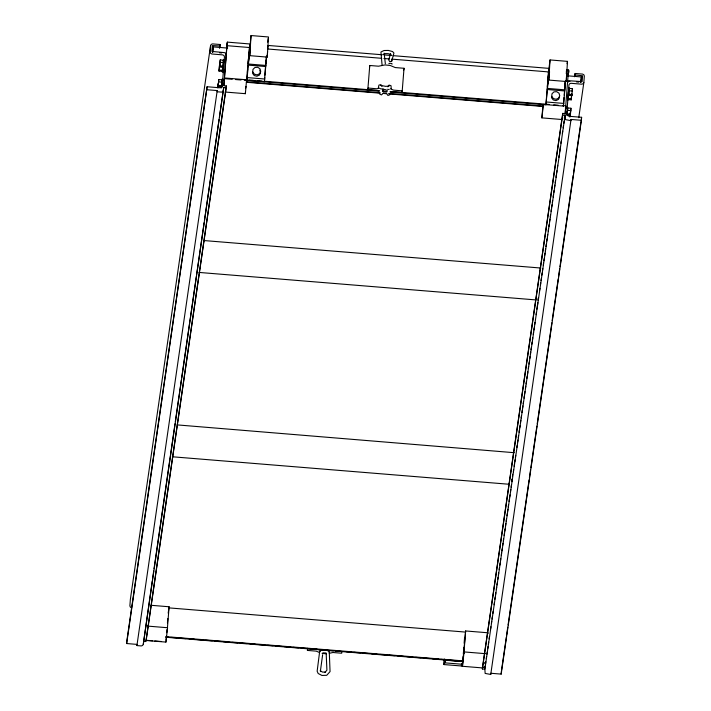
<?xml version="1.0" encoding="UTF-8"?>
<svg xmlns="http://www.w3.org/2000/svg" width="711" height="711" viewBox="0 0 711 711"><rect width="100%" height="100%" fill="white"/><g stroke="black" fill="none" stroke-linecap="round" stroke-linejoin="round"><path stroke-width="1.07" d="M249.428 43.931L227.333 42.127L227.058 45.691L250.263 47.584M566.489 69.802C570.053 68.078 569.458 75.65 566.214 73.357M246.708 81.978L250.325 44.562L249.774 55.662L267.238 57.102L268.474 36.972L251.036 35.55L248.406 62.399L249.552 47.673M543.222 106.17L543.453 104.375L541.88 117.875L562.17 119.537M251.036 35.55L249.801 55.68M550.038 59.946L548.803 80.076L566.249 81.498L567.485 61.368L550.038 59.946L548.403 72.949L548.465 72.078M267.771 48.304L267.771 45.993L267.612 46.97M566.845 70.762L566.329 79.659M145.631 640.433L165.921 642.086L165.947 641.491M482.725 667.94L462.434 666.278L465.625 630.959L488.048 632.79L488.048 633.625M484.858 668.109L484.955 666.429M326.171 653.16L326.909 670.197L324.82 672.517L325.62 672.019L322.661 672.108L320.19 670.82L320.963 671.646L320.474 670.544L322.634 654.707M329.335 653.302L330.055 671.602L326.705 675.308L321.932 675.45L318.173 673.495L317.15 671.202L319.639 651.649M382.1 65.368L380.936 52.01L384.02 50.517L388.357 50.428L392.57 51.556L393.93 53.023L391.663 61.315L389.637 61.581L388.695 59.813L390.606 53.645M221.414 85.782L221.388 87.373L222.001 79.179M222.276 70.425L222.241 72.015L222.765 66.256M222.89 66.176C222.614 71.838 224.001 55.689 223.307 61.128M222.899 70.469L222.863 72.069L223.387 66.31M222.676 79.25L222.01 87.426M223.512 66.23L223.476 67.829L224.098 59.626M485.284 662.688L485.24 663.452L485.4 662.03M567.067 108.934L567.156 107.352M568.542 89.337L568.631 87.755M569.253 87.808L568.578 95.985M485.311 662.376L485.258 663.301L485.337 662.696M548.776 80.059L549.336 68.967L545.95 104.633L563.396 106.055L565.672 80.521M566.267 80.601L566.249 81.498M568.258 72.975L567.84 75.935M568.516 71.127L568.693 69.98M245.411 92.297L245.366 93.683L225.085 92.03M461.626 663.807L461.421 665.994L443.975 664.572L444.366 659.044M218.001 86.147L218.144 83.747L217.85 87.888M219.015 71.109L219.61 64.15L219.015 71.109L222.259 71.358L222.41 70.282L222.712 66.807L219.468 66.55M218.153 86.466L218.757 79.508L221.992 79.765L221.85 82.165L221.397 86.715L218.153 86.466L218.757 79.508M219.628 66.87L220.232 59.911L223.467 60.159L223.325 62.568L222.872 67.118L219.628 66.87L220.232 59.911M224.338 79.205L224.267 80.467L224.454 78.628L232.195 79.259M567.574 110.374L567.716 107.974L570.951 108.25L570.355 115.2L567.12 114.924L567.574 110.374L570.809 110.649M569.049 90.777L569.191 88.377L572.426 88.653L572.284 91.052L569.049 90.777L568.596 95.327L571.831 95.603L572.426 88.653M568.356 95.887L567.982 99.576L571.217 99.851L571.662 93.968M570.355 115.2L570.498 112.8M571.831 95.603L571.928 94.003M485.453 653.667L464.096 651.925L462.461 666.225M548.368 72.584L545.95 104.633M249.499 46.357L249.623 45.513L245.366 93.683M538.271 298.069L538.183 300.095M227.058 45.691L227.2 43.682M568.302 74.211L568.178 75.73M568.427 73.544L568.56 71.535L568.445 72.38M224.338 79.285L224.267 80.512L227.076 44.526M267.585 51.503L267.238 57.102M564.863 87.853L565.325 81.623M461.492 664.385L461.421 665.994M226.8 46.544L223.849 85.738L226.347 85.942L226.205 87.729L223.716 87.524L143.284 644.299L142.6 645.472L141.276 645.935L136.921 645.579L137.01 644.388L126.665 643.544L126.887 640.567L207.105 86.751L219.628 87.773L221.379 87.16L222.294 85.604L224.463 56.809L223.956 55.547L222.721 54.88L211.825 53.992L210.589 53.316L210.092 52.054L210.58 45.522L211.265 44.349L212.58 43.895L220.055 44.5L219.628 48.188M143.284 644.299L152.261 580.896M126.665 643.544L207.105 86.751M166.019 640.407L166.463 636.007M166.712 632.746L166.961 629.484M167.449 622.96L167.778 618.614M167.441 627.733L169.111 606.767L150.963 605.283M212.856 52.25L213.256 46.908L227.627 48.081M206.874 89.728L217.219 90.573L217.131 91.763L221.494 92.119L222.81 91.657L223.494 90.493M221.165 87.542L221.29 85.853M224.507 72.291L224.676 69.918L224.48 70.94M246.841 80.023L247.01 77.846M247.419 72.415L247.659 69.154M248.068 63.714L248.397 59.36M246.939 80.245L264.385 81.658L264.714 77.33M264.874 75.162L266.012 60.026M264.385 81.658L266.661 56.116M266.074 60.399L265.852 63.821L266.474 57.182M266.234 58.284L266.394 56.16M319.221 652.396L316.191 651.134L307.419 650.423L307.579 648.272M379.665 90.759L367.818 89.799L369.764 65.483L378.536 66.203L384.98 64.923L390.197 65.465L395.254 67.563L404.026 68.283L402.079 92.59L390.232 91.621M383.051 88.875L382.945 90.644M387.166 89.213L387.06 90.981M463.163 656.226L462.372 664.27L444.935 662.848L445.166 659.728M463.323 654.058L463.812 647.57M464.141 643.242L464.541 637.838M482.378 668.989L562.588 115.173L565.085 115.378L484.866 669.184L482.378 668.989L482.511 667.202L562.721 113.396L565.218 113.591L565.458 110.321M484.866 669.184L485.142 673.424L490.741 674.446L571.04 119.448L581.385 120.292L581.607 117.306L569.084 116.293L567.44 115.395L566.774 113.707L568.942 84.92L569.618 83.756L570.942 83.294L581.838 84.182L583.162 83.72L583.847 82.547L584.335 76.015L583.838 74.753L582.602 74.086L575.128 73.473L574.648 76.77M485.249 664.127L485.409 661.941M490.741 674.446L490.83 673.264L501.175 674.108L581.385 120.292M511.653 481.329L511.813 479.125M512.444 476.397L512.604 474.193M542.848 106.25L541.88 117.875M501.175 674.108L501.397 671.122M562.588 115.173L562.721 113.396M563.396 106.055L564.045 97.398M564.205 95.238L564.694 88.751M564.854 86.582L565.263 81.178M564.347 118.319L564.534 115.875M565.085 115.378L565.361 119.608L570.951 120.639L571.04 119.448M575.128 73.473L575.012 74.957L582.593 75.766L582.149 81.623L569.564 80.787L568.24 81.25L567.511 83.009M581.003 82.298L581.402 76.948L568.142 75.864M566.338 72.291L566.48 70.54M444.419 659.559L443.975 664.572M565.485 81.578L564.854 88.217M221.085 88.146L221.237 86.404M569.884 117.039L570.338 112.489L570.044 116.631M571.217 99.851L571.671 95.292L568.436 95.016M570.577 111.929L570.951 108.25M223.094 67.936L223.236 66.256M565.823 106.481L565.636 108.365L565.92 105.832L562.605 105.557M568.347 91.87L567.911 95.914M566.658 113.982L566.88 111.467M568.356 96.154L567.92 100.207M378.323 87.888L378.936 85.071L380.954 84.662L381.949 86.484M566.374 73.224L566.774 70.389M245.748 88.048L245.979 86.404M210.58 45.522L130.371 599.329L129.873 605.87L130.38 607.132L131.606 607.798M212.465 52.401L213.256 46.908M219.583 47.797L220.055 44.5M136.921 645.579L217.219 90.573M223.307 61.244L223.467 60.159M226.471 48.081L227.333 42.127M225.351 61.804L225.663 59.671M223.876 85.444L224.507 78.352M152.572 578.701L153.692 571.004M154.011 568.809L175.013 423.765M175.333 421.57L181.385 379.807M181.705 377.612L196.343 276.517M196.663 274.322L204.137 222.676M204.457 220.481L219.104 119.386M219.423 117.191L223.716 87.524M146.128 639.758L226.347 85.942M226.205 87.729L145.995 641.535L143.506 641.331M168.187 613.175L169.111 606.767M267.665 42.18L268.225 38.305M369.516 67.225L369.764 65.483M367.818 89.799L368.067 88.048L376.848 88.768L379.612 88.146M307.419 650.423L307.667 648.681M403.777 70.025L404.026 68.283M402.079 92.59L402.328 90.848L393.556 90.128L390.526 88.866M444.935 662.848L445.317 660.208L462.754 661.63M567.094 63.67L567.485 61.368M567.867 76.415L568.16 74.397L565.067 114.453M484.884 668.056L485.195 665.949M485.48 664.11L485.8 661.754M486.28 658.617L486.591 656.422M486.911 654.218L487.231 652.023M487.71 648.725L488.03 646.53M488.341 644.335L488.661 642.131M489.141 638.833L489.461 636.638M490.572 628.951L490.892 626.747M491.372 623.449L491.683 621.254M492.003 619.059L492.323 616.864M492.803 613.566L493.123 611.362M494.074 604.777L494.394 602.572M494.874 599.275L495.185 597.08M495.505 594.885L495.825 592.69M496.305 589.392L496.625 587.188M496.936 584.993L497.256 582.798M497.736 579.501L498.055 577.305M498.375 575.101L498.687 572.906M499.166 569.609L499.486 567.414M499.806 565.218L500.117 563.014M500.437 560.819L500.757 558.624M501.237 555.327L501.557 553.131M501.868 550.927L502.188 548.732M502.668 545.435L502.988 543.24M503.308 541.044L503.619 538.84M504.099 535.543L504.419 533.348M504.739 531.153L505.059 528.957M505.53 525.66L505.85 523.456M506.17 521.261L506.49 519.066M506.97 515.768L507.281 513.573M507.601 511.369L507.921 509.174M508.241 506.979L508.561 504.783M509.032 501.486L509.352 499.282M509.671 497.087L509.991 494.892M510.462 491.594L510.782 489.399M511.102 487.195L511.422 485M511.902 481.703L512.213 479.507M513.333 471.811L513.653 469.615M514.124 466.318L514.444 464.123M514.764 461.928L515.084 459.724M515.404 457.529L515.715 455.333M516.835 447.637L517.155 445.442M517.626 442.144L517.946 439.949M518.266 437.754L518.586 435.55M519.057 432.252L519.377 430.057M519.697 427.862L520.017 425.667M520.496 422.37L520.808 420.165M521.127 417.97L521.447 415.775M521.927 412.478L522.247 410.283M522.558 408.078L522.878 405.883M523.198 403.688L523.518 401.493M523.998 398.196L524.309 395.991M524.629 393.796L524.949 391.601M525.429 388.304L525.749 386.109M526.06 383.904L526.38 381.709M526.86 378.412L527.18 376.217M527.5 374.022L527.811 371.817M528.291 368.52L528.611 366.325M528.931 364.13L529.251 361.935M529.722 358.637L530.042 356.433M530.362 354.238L530.682 352.043M531.001 349.848L531.313 347.643M531.792 344.346L532.112 342.151M532.432 339.956L532.752 337.761M533.223 334.463L533.543 332.259M533.863 330.064L534.183 327.869M534.654 324.572L534.974 322.376M536.094 314.68L536.405 312.485M536.885 309.187L537.845 302.593M538.156 300.398L538.485 298.025M539.596 290.506L539.907 288.31M540.387 285.013L540.707 282.818M541.027 280.614L541.347 278.419M541.818 275.121L542.138 272.926M542.457 270.731L542.777 268.527M543.248 265.23L543.568 263.034M543.888 260.839L544.208 258.644M544.688 255.347L544.999 253.143M545.319 250.947L545.639 248.752M545.959 246.557L546.279 244.353M546.75 241.056L547.07 238.86M547.39 236.665L547.71 234.47M548.19 231.173L548.501 228.969M548.821 226.773L549.141 224.578M549.621 221.281L549.941 219.086M550.252 216.882L550.572 214.686M551.052 211.389L551.372 209.194M551.692 206.999L552.003 204.795M552.323 202.599L552.643 200.404M553.122 197.107L553.434 194.912M553.753 192.708L554.073 190.512M554.553 187.215L554.873 185.02M555.184 182.825L555.504 180.621M555.984 177.323L556.304 175.128M556.624 172.933L556.935 170.738M557.415 167.441L557.735 165.236M558.846 157.549L559.166 155.354M559.646 152.056L560.437 146.564M560.917 143.267L561.237 141.062M562.348 133.375L562.668 131.179M563.148 127.882L563.467 125.678M563.779 123.483L564.099 121.288M564.463 118.657L564.898 115.795M580.611 82.44L581.402 76.948M578.754 117.715L583.847 82.547M501.557 670.02L506.33 637.056M506.65 634.861L507.761 627.173M508.081 624.969L529.091 479.925M529.411 477.73L530.522 470.033M530.841 467.838L536.885 426.085M537.205 423.889L551.852 322.794M552.163 320.599L558.215 278.836M558.535 276.641L559.646 268.954M559.966 266.749L573.173 175.546M573.493 173.351L580.976 121.705M581.296 119.51L581.607 117.306M464.096 651.925L463.883 653.32L465.625 630.959M391.663 61.315L391.965 59.386M559.548 97.096L558.419 99.496L555.922 100.624L553.229 99.94L551.594 97.771L551.994 93.772L553.922 91.897L556.686 91.666L558.988 93.177L559.744 95.736L558.615 98.145L556.118 99.264L553.425 98.589L551.789 96.42M165.921 642.086L167.583 627.733L147.293 626.071M387.886 86.813L389.059 85.089L391.032 85.693L391.192 88.679M383.087 93.283L381.487 94.936L379.63 94.074M328.9 652.378L329.522 652.067L329.024 651.498L326.856 650.245L333.317 650.769M382.945 54.72L385.22 53.609L388.064 53.663L390.57 54.285L391.565 55.351M388.81 63.714L389.93 63.27L391.912 63.563L392.019 64.194M389.868 94.75L387.922 95.452L386.686 93.763L383.353 93.452M389.184 85.987L385.797 86.369L380.589 85.391M388.402 89.533L389.237 89.293M329.211 653.329L332.899 652.502L341.68 653.213L341.929 651.472L335.468 650.947M325.842 653.027L322.936 652.787M385.709 89.693L380.225 88.671M220.081 62.31L223.325 62.568M219.788 65.785L223.023 66.043M219.175 70.034L222.41 70.282M218.615 81.907L221.85 82.165M218.313 85.382L221.548 85.64M268.207 45.46L381.994 54.747M384.207 54.925L390.837 55.467M393.041 55.645L548.812 68.363M267.94 49.023L381.727 58.311M383.931 58.489L389.459 58.942M391.672 59.12L549.647 72.007M219.948 45.984L212.34 45.557L211.905 51.414L224.463 52.632L225.698 53.298L226.151 55.156M219.486 52.792L221.699 52.978M567.733 81.214L569.946 81.392M576.585 81.934L578.79 82.112M248.423 64.017L265.87 65.439M547.434 88.413L564.872 89.835M248.263 65.119L265.71 66.541M547.274 89.524L564.712 90.946M247.33 77.597L264.768 79.019M546.332 101.993L563.779 103.415M224.552 77.97L246.646 79.774M248.859 79.961L253.276 80.316M257.693 80.681L262.11 81.036M264.323 81.223L378.11 90.501M382.527 90.866L386.953 91.221M390.268 91.497L549.345 104.473M553.762 104.837L558.188 105.201M235.51 79.534L241.029 79.979M244.344 80.254L379.123 91.248M382.438 91.523L386.855 91.879M390.17 92.154L545.941 104.864M246.424 81.872L380.101 92.777M383.416 93.043L386.731 93.319M388.935 93.497L543.604 106.117M246.362 82.272L380.038 93.177M388.873 93.896L543.533 106.517M203.933 240.549L540.884 268.038M199.027 272.429L535.97 299.918M177.235 424.902L514.204 452.694M172.329 456.773L509.272 484.271M169.289 607.914L465.581 632.088M166.063 636.647L463.243 660.901M165.947 636.985L168.151 637.163M171.467 637.429L176.995 637.883M180.301 638.158L185.829 638.602M189.144 638.878L194.663 639.322M196.876 639.509L203.506 640.051M205.71 640.229L212.34 640.771M214.553 640.949L221.183 641.491M223.387 641.669L228.915 642.122M232.23 642.389L237.75 642.842M241.065 643.108L246.593 643.562M249.908 643.837L255.427 644.282M258.742 644.557L264.261 645.001M267.576 645.277L273.104 645.73M275.317 645.908L281.938 646.45M284.151 646.628L290.781 647.17M292.985 647.348L298.513 647.801M301.828 648.068L307.348 648.521M310.663 648.788L317.293 649.33M319.506 649.516L325.025 649.961M346.017 651.676L351.536 652.129M353.749 652.307L360.379 652.849M362.583 653.027L368.111 653.48M371.426 653.747L376.946 654.2M380.261 654.467L386.891 655.009M389.104 655.195L394.623 655.64M397.938 655.915L403.466 656.36M406.781 656.635L412.3 657.088M415.615 657.355L421.134 657.808M423.347 657.986L429.977 658.528M432.181 658.706L438.811 659.248M441.024 659.426L446.544 659.879M449.859 660.146L456.489 660.688M458.702 660.875L463.119 661.23M308.743 648.77L322.741 649.907L320.261 650.787L319.621 651.258L320.137 651.667M165.983 637.252L463.163 661.497M322.11 653.427L326.465 653.782M482.511 667.202L485 667.407M146.066 640.264L152.607 640.798M154.785 640.975L161.326 641.509M568.747 94.252L571.991 94.527M568.133 98.491L571.368 98.767M567.28 113.849L570.515 114.124M567.725 107.388L567.058 115.564M252.787 72.015L254.414 74.184L257.106 74.868L259.604 73.74L260.741 71.34L259.977 68.78L257.684 67.261L254.92 67.501L252.983 69.376L252.592 73.375L254.218 75.544L256.911 76.228L259.408 75.099L260.546 72.7L259.782 70.14M384.153 53.209L385.353 63.732M547.417 86.431L549.079 68.38L547.417 86.431"/></g></svg>
